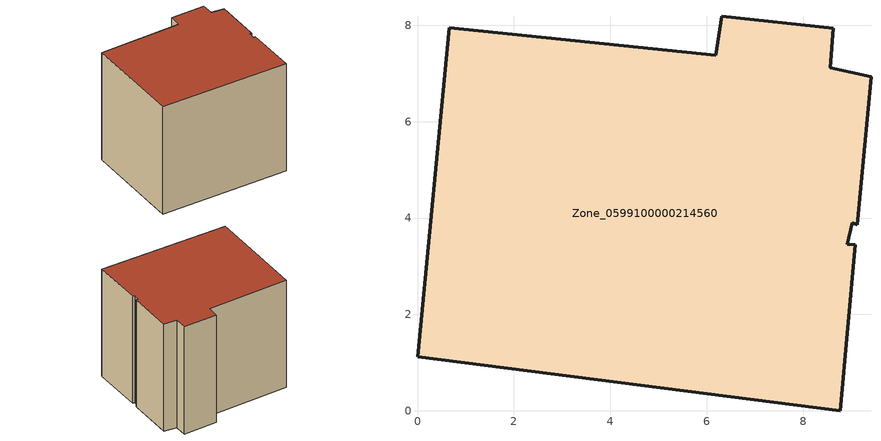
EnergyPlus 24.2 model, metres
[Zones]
Zone_0599100000214560
 floor ground (C_G): 9.09,3.44 8.77,0 0,1.12 0.66,7.95 6.19,7.38 6.31,8.19 8.63,7.94 8.56,7.12 9.41,6.93 9.13,3.87 9.02,3.9 8.92,3.46 z0
 wall outside (C_F): 8.56,7.12 8.63,7.94 6.31,8.19 6.19,7.38 0.66,7.95 0,1.12 8.77,0 9.09,3.44 8.92,3.46 9.02,3.9 9.13,3.87 9.41,6.93 8.56,7.12 z0:8.01
 roof outside (C_R): 8.92,3.46 9.02,3.9 9.13,3.87 9.41,6.93 8.56,7.12 8.63,7.94 6.31,8.19 6.19,7.38 0.66,7.95 0,1.12 8.77,0 9.09,3.44 z8.01
[BUILDING]
Pand.0599100000214560: North Axis=0; Terrain=City; Loads Convergence Tolerance Value=0.04; Temperature Convergence Tolerance Value=0.4; Solar Distribution=FullExterior; Maximum Number of Warmup Days=25; Minimum Number of Warmup Days=1
[Site:Location]
Rotterdam.The.Hague.AP_ZH_NLD Design_Conditions: Latitude=51.96; Longitude=4.45; Time Zone=1; Elevation=-4.5
[SITE:GROUNDTEMPERATURE:BUILDINGSURFACE]
18, 18, 18, 18, 18, 18, 18, 18, 18, 18, 18, 18
[MATERIAL] Thermal Absorptance=0.9; Solar Absorptance=0.7; Visible Absorptance=0.7
Name | Roughness | Thickness | Conductivity | Density | Specific Heat
G.TC.1946 | MediumSmooth | 0.15 | 1 | 540 | 1210
F.TC.1946 | Rough | 0.3 | 0.857143 | 1920 | 840
R.TC.1946 | MediumRough | 0.2 | 0.909091 | 1500 | 1000
[CONSTRUCTION]
C_G: G.TC.1946
C_F: F.TC.1946
C_R: R.TC.1946
[ZONE]
Zone_0599100000214560: Type=1; Multiplier=1; Ceiling Height=Autocalculate; Volume=Autocalculate; Floor Area=autocalculate; Part of Total Floor Area=Yes
[ZONEINFILTRATION:DESIGNFLOWRATE]
Infil_Zone_0599100000214560: Zone or ZoneList or Space or SpaceList=Zone_0599100000214560; Schedule=AlwaysOn; Design Flow Rate Calculation Method=Flow/Area; Flow Rate per Floor Area=0.003; Constant Term Coefficient=1; Temperature Term Coefficient=0; Velocity Term Coefficient=0; Velocity Squared Term Coefficient=0
[HVACTEMPLATE:ZONE:IDEALLOADSAIRSYSTEM]
Zone_0599100000214560: Maximum Heating Supply Air Temperature=50; Minimum Cooling Supply Air Temperature=13; Maximum Heating Supply Air Humidity Ratio=0.0156; Minimum Cooling Supply Air Humidity Ratio=0.0077; Heating Limit=NoLimit; Cooling Limit=NoLimit; Dehumidification Control Type=ConstantSensibleHeatRatio; Cooling Sensible Heat Ratio=0.7; Dehumidification Setpoint=60; Humidification Control Type=None; Humidification Setpoint=30; Outdoor Air Method=None; Outdoor Air Flow Rate per Person=0.00944; Outdoor Air Flow Rate per Zone Floor Area=0; Outdoor Air Flow Rate per Zone=0; Demand Controlled Ventilation Type=None; Outdoor Air Economizer Type=NoEconomizer; Heat Recovery Type=None; Sensible Heat Recovery Effectiveness=0.7; Latent Heat Recovery Effectiveness=0.65
[ZONECONTROL:THERMOSTAT]
ThermostatControl_Zone_0599100000214560: Zone or ZoneList=Zone_0599100000214560; Control Type Schedule=DualSetpointControlType; Control 1=Thermostat_Zone_0599100000214560; Temperature Difference Between Cutout And Setpoint=0
[THERMOSTATSETPOINT:DUALSETPOINT]
Thermostat_Zone_0599100000214560: Heating Setpoint Temperature Schedule=HeatingSetpoint_Zone_0599100000214560; Cooling Setpoint Temperature Schedule=CoolingSetpoint_Zone_0599100000214560
[SCHEDULE:COMPACT]
HeatingSetpoint_Zone_0599100000214560: Through: 12/31, For: AllDays, Until: 24:00, 21
CoolingSetpoint_Zone_0599100000214560: Through: 12/31, For: AllDays, Until: 24:00, 24
DualSetpointControlType: Through: 12/31, For: AllDays, Until: 24:00, 4
AlwaysOn: Through: 12/31, For: AllDays, Until: 24:00, 1
